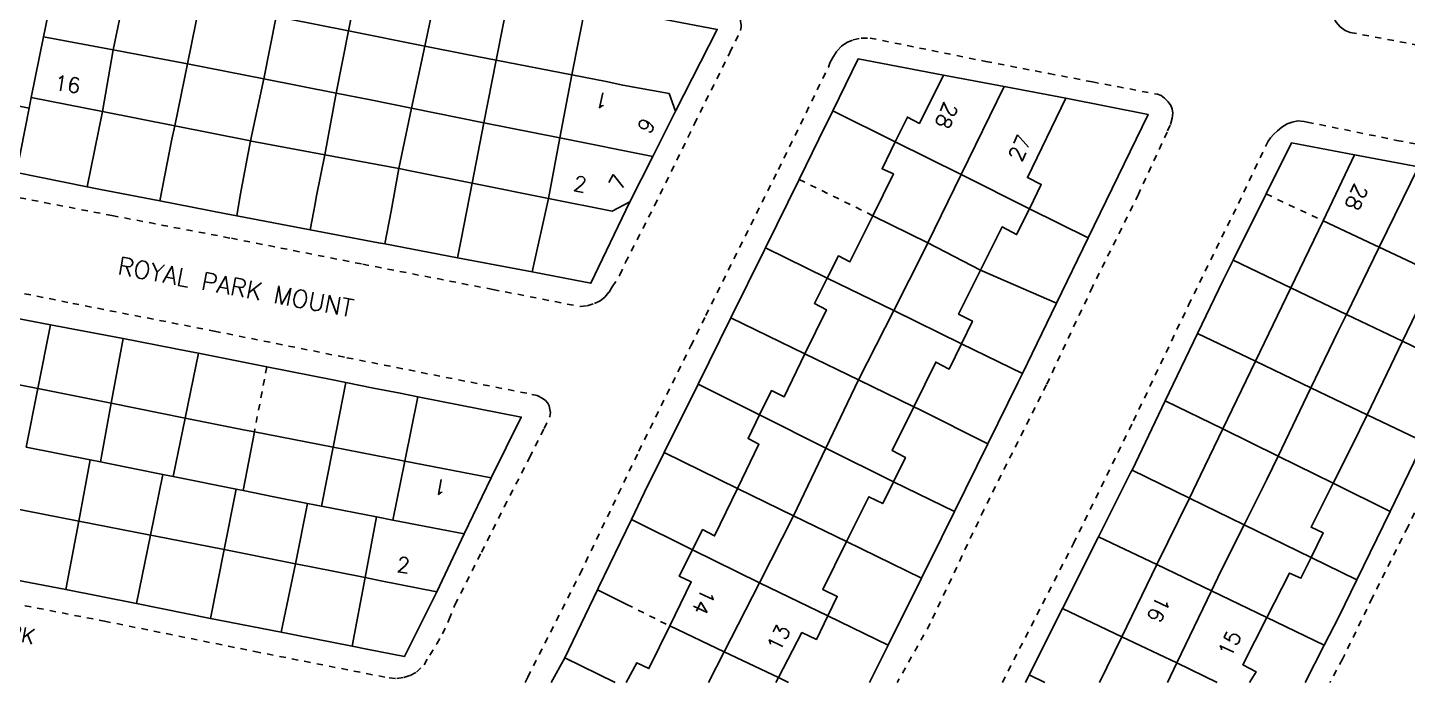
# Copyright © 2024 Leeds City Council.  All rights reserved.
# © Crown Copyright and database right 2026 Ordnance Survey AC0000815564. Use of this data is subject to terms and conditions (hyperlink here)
# Model space of a CAD drawing. Extents: x 428500 to 429165, y 435000 to 435500.
# Drawn here: x 428567.5 to 428676.7, y 435000 to 435051.8 of the extents above; entities that cross this region are included whole.
import ezdxf

# ---------------------------------------------------------------- set-up
doc = ezdxf.new("R2010")
doc.units = 0
doc.linetypes.add('DASHEDLINE', pattern=[1, 0.5, -0.5])
for name, color, linetype in [('os_Block', 7, 'Continuous'), ('OS_LINE - Building Division', 8, 'Continuous'), ('OS_LINE - Building Outline', 7, 'Continuous'), ('OS_LINE - Default', 8, 'Continuous'), ('OS_LINE - Property Closing', 8, 'DASHEDLINE'), ('OS_LINE - Road Or Track', 8, 'DASHEDLINE'), ('OS_TEXT - Building or Structure', 4, 'Continuous'), ('OS_TEXT - Road', 4, 'Continuous')]:
    doc.layers.add(name, color=color, linetype=linetype)
doc.styles.add('AutoTextStyle-2', font='')
doc.styles.get('AutoTextStyle-2').set_extended_font_data('romans-shx')

# ---------------------------------------------------------------- blocks, each defined once
blk = doc.blocks.new('se2835se')
at = {"layer": 'OS_LINE - Building Division'}
for points in [[(428569.8, 435056.11), (428568.79, 435051.1)], [(428575.33, 435055.03), (428574.29, 435050.06)], [(428581.17, 435053.89), (428580.17, 435048.95)], [(428587.19, 435052.71), (428586.21, 435047.76)], [(428568.79, 435051.1), (428567.82, 435046.29)], [(428574.29, 435050.06), (428568.79, 435051.1)], [(428592.93, 435051.57), (428591.95, 435046.63)], [(428574.29, 435050.06), (428573.44, 435045.18)], [(428580.17, 435048.95), (428574.29, 435050.06)], [(428598.96, 435050.37), (428597.91, 435045.45)], [(428580.17, 435048.95), (428579.18, 435044.05)], [(428586.21, 435047.76), (428580.17, 435048.95)], [(428604.61, 435049.25), (428603.64, 435044.3)], [(428586.21, 435047.76), (428585.16, 435042.87)], [(428591.95, 435046.63), (428586.21, 435047.76)], [(428610.61, 435048.09), (428609.66, 435043.1)], [(428591.95, 435046.63), (428591.04, 435041.77)], [(428597.91, 435045.45), (428594.65, 435046.1), (428591.95, 435046.63)], [(428644.8, 435047.16), (428641.4, 435040.19)], [(428597.91, 435045.45), (428596.91, 435040.67)], [(428603.64, 435044.3), (428597.91, 435045.45)], [(428603.64, 435044.3), (428602.7, 435039.52)], [(428609.66, 435043.1), (428603.64, 435044.3)], [(428609.66, 435043.1), (428608.74, 435038.3)], [(428617, 435041.62), (428609.66, 435043.1)], [(428636.19, 435042.79), (428641.4, 435040.19)], [(428641.4, 435040.19), (428638.76, 435034.79)], [(428641.4, 435040.19), (428646.81, 435037.49)], [(428677.61, 435040.81), (428674.49, 435034.44)], [(428634.41, 435036.94), (428638.76, 435034.79)], [(428670.05, 435036.53), (428674.49, 435034.44)], [(428638.76, 435034.79), (428638.5, 435034.25), (428636.07, 435029.43)], [(428638.76, 435034.79), (428642.94, 435032.63)], [(428674.49, 435034.44), (428671.9, 435029.13)], [(428674.49, 435034.44), (428678.91, 435032.36)], [(428630.81, 435032), (428636.07, 435029.43)], [(428667.51, 435031.24), (428671.9, 435029.13)], [(428636.07, 435029.43), (428633.29, 435023.94)], [(428636.07, 435029.43), (428641.43, 435026.81)], [(428671.9, 435029.13), (428671.25, 435027.8), (428669.08, 435023.32)], [(428671.9, 435029.13), (428676.33, 435027)], [(428629.05, 435026), (428633.29, 435023.94)], [(428664.7, 435025.42), (428669.08, 435023.32)], [(428633.29, 435023.94), (428630.71, 435018.55)], [(428633.29, 435023.94), (428637.66, 435021.82)], [(428568.34, 435023.25), (428567.4, 435018.61)], [(428669.08, 435023.32), (428666.49, 435017.91)], [(428669.08, 435023.32), (428673.53, 435021.19)], [(428574.15, 435022.09), (428573.29, 435017.45)], [(428579.99, 435020.92), (428579.04, 435016.3)], [(428625.46, 435021.17), (428630.71, 435018.55)], [(428585.47, 435019.83), (428584.59, 435015.18)], [(428662.11, 435020.06), (428666.49, 435017.91)], [(428572.48, 435017.61), (428567.4, 435018.61)], [(428591.71, 435018.62), (428590.79, 435013.96)], [(428630.71, 435018.55), (428628.14, 435013.19)], [(428630.71, 435018.55), (428636.05, 435015.87)], [(428572.48, 435017.61), (428571.57, 435012.77)], [(428573.29, 435017.45), (428572.48, 435017.61)], [(428578.24, 435016.46), (428573.8, 435017.35), (428573.29, 435017.45)], [(428597.38, 435017.52), (428596.44, 435012.85)], [(428666.49, 435017.91), (428665.6, 435016.05), (428663.8, 435012.48)], [(428666.49, 435017.91), (428670.85, 435015.76)], [(428578.24, 435016.46), (428577.26, 435011.66)], [(428579.04, 435016.3), (428578.24, 435016.46)], [(428584.03, 435015.3), (428579.04, 435016.3)], [(428584.03, 435015.3), (428583.08, 435010.51)], [(428584.59, 435015.18), (428584.03, 435015.3)], [(428589.69, 435014.17), (428587, 435014.7), (428584.59, 435015.18)], [(428623.71, 435015.35), (428628.14, 435013.19)], [(428589.69, 435014.17), (428588.72, 435009.39)], [(428590.79, 435013.96), (428589.69, 435014.17)], [(428595.14, 435013.1), (428590.79, 435013.96)], [(428659.47, 435014.59), (428663.8, 435012.48)], [(428595.14, 435013.1), (428594.23, 435008.3)], [(428596.44, 435012.85), (428595.14, 435013.1)], [(428602.08, 435011.75), (428596.44, 435012.85)], [(428628.14, 435013.19), (428625.44, 435007.88)], [(428628.14, 435013.19), (428632.33, 435011.14)], [(428663.8, 435012.48), (428661.95, 435008.8), (428661.21, 435007.25)], [(428663.8, 435012.48), (428669.1, 435009.89)], [(428620.15, 435010.5), (428625.44, 435007.88)], [(428656.9, 435009.32), (428661.21, 435007.25)], [(428625.44, 435007.88), (428622.65, 435002.43)], [(428625.44, 435007.88), (428630.85, 435005.26)], [(428661.21, 435007.25), (428658.48, 435001.54)], [(428661.21, 435007.25), (428665.61, 435005.13)], [(428618.35, 435004.47), (428622.65, 435002.43)], [(428654.12, 435003.62), (428658.48, 435001.54)], [(428621.4, 435000), (428622.65, 435002.43)], [(428622.65, 435002.43), (428626.95, 435000.38)], [(428657.75, 435000), (428658.48, 435001.54)], [(428661.67, 435000), (428658.48, 435001.54)]]:
    blk.add_lwpolyline(points, dxfattribs=at)
at = {"layer": 'OS_LINE - Building Outline'}
for points in [[(428587.19, 435052.71), (428588, 435052.55), (428592.93, 435051.57)], [(428592.93, 435051.57), (428598.96, 435050.37)], [(428598.96, 435050.37), (428602.3, 435049.7), (428604.61, 435049.25)], [(428604.61, 435049.25), (428610.61, 435048.09)], [(428610.61, 435048.09), (428613.31, 435047.57), (428614.64, 435047.28), (428618.3, 435046.6), (428618.8, 435045.2)], [(428636.19, 435042.79), (428637.15, 435044.75), (428638.1, 435044.25), (428640, 435048.05)], [(428640, 435048.05), (428644.8, 435047.16)], [(428567.65, 435045.45), (428562.15, 435046.55)], [(428644.8, 435047.16), (428649.7, 435046.25)], [(428567.82, 435046.29), (428567.65, 435045.45)], [(428573.44, 435045.18), (428567.82, 435046.29)], [(428649.7, 435046.25), (428646.65, 435039.95), (428647.75, 435039.4), (428646.81, 435037.49)], [(428579.18, 435044.05), (428573.44, 435045.18)], [(428618.8, 435045.2), (428617, 435041.62)], [(428585.16, 435042.87), (428579.18, 435044.05)], [(428591.04, 435041.77), (428585.25, 435042.85), (428585.16, 435042.87)], [(428634.41, 435036.94), (428636.05, 435040.25), (428635.15, 435040.65), (428636.19, 435042.79)], [(428596.91, 435040.67), (428591.04, 435041.77)], [(428617, 435041.62), (428615.2, 435038.05)], [(428670.05, 435036.53), (428672.55, 435041.75)], [(428672.55, 435041.75), (428677.61, 435040.81)], [(428602.7, 435039.52), (428597.8, 435040.5), (428596.91, 435040.67)], [(428608.74, 435038.3), (428602.7, 435039.52)], [(428615.2, 435038.05), (428613.8, 435037.3), (428608.74, 435038.3)], [(428630.81, 435032), (428631.7, 435033.75), (428632.6, 435033.3), (428634.41, 435036.94)], [(428646.81, 435037.49), (428645.8, 435035.45), (428644.65, 435036.05), (428642.94, 435032.63)], [(428667.51, 435031.24), (428667.85, 435031.95), (428670.05, 435036.53)], [(428642.94, 435032.63), (428641.2, 435029.15), (428642.3, 435028.6), (428641.43, 435026.81)], [(428678.91, 435032.36), (428676.33, 435027)], [(428629.05, 435026), (428630.75, 435029.5), (428629.8, 435030), (428630.81, 435032)], [(428664.7, 435025.42), (428667.51, 435031.24)], [(428641.43, 435026.81), (428640.45, 435024.8), (428639.4, 435025.35), (428637.66, 435021.82)], [(428676.33, 435027), (428673.53, 435021.19)], [(428625.46, 435021.17), (428626.4, 435023.1), (428627.4, 435022.6), (428629.05, 435026)], [(428662.11, 435020.06), (428664.7, 435025.42)], [(428562.53, 435024.41), (428568.34, 435023.25)], [(428568.34, 435023.25), (428574.15, 435022.09)], [(428574.15, 435022.09), (428579.99, 435020.92)], [(428637.66, 435021.82), (428635.95, 435018.35), (428637, 435017.8), (428636.05, 435015.87)], [(428579.99, 435020.92), (428584.6, 435020), (428585.47, 435019.83)], [(428623.71, 435015.35), (428625.4, 435018.85), (428624.55, 435019.3), (428625.46, 435021.17)], [(428673.53, 435021.19), (428672.35, 435018.75), (428670.85, 435015.76)], [(428585.47, 435019.83), (428590.64, 435018.83), (428591.71, 435018.62)], [(428659.47, 435014.59), (428660.35, 435016.4), (428662.11, 435020.06)], [(428591.71, 435018.62), (428596.03, 435017.78), (428597.38, 435017.52)], [(428597.38, 435017.52), (428604.2, 435016.2)], [(428604.2, 435016.2), (428602.08, 435011.75)], [(428636.05, 435015.87), (428635.2, 435014.15), (428634.1, 435014.7), (428632.33, 435011.14)], [(428620.15, 435010.5), (428620.95, 435012.1), (428621.9, 435011.6), (428623.71, 435015.35)], [(428670.85, 435015.76), (428669.1, 435012.3), (428670.05, 435011.85), (428669.1, 435009.89)], [(428571.57, 435012.77), (428565.93, 435013.87)], [(428656.9, 435009.32), (428659.47, 435014.59)], [(428577.26, 435011.66), (428571.57, 435012.77)], [(428583.08, 435010.51), (428577.55, 435011.6), (428577.26, 435011.66)], [(428602.08, 435011.75), (428599.9, 435007.18)], [(428588.72, 435009.39), (428583.08, 435010.51)], [(428618.35, 435004.47), (428620.05, 435007.95), (428619.1, 435008.4), (428620.15, 435010.5)], [(428632.33, 435011.14), (428630.45, 435007.35), (428631.6, 435006.8), (428630.85, 435005.26)], [(428594.23, 435008.3), (428589.84, 435009.17), (428588.72, 435009.39)], [(428654.12, 435003.62), (428656.9, 435009.32)], [(428669.1, 435009.89), (428668.3, 435008.25), (428667.4, 435008.65), (428665.61, 435005.13)], [(428599.9, 435007.18), (428595.47, 435008.05), (428594.23, 435008.3)], [(428630.85, 435005.26), (428629.95, 435003.4), (428628.8, 435003.95), (428626.95, 435000.38)], [(428664.22, 435000), (428664.75, 435000.85), (428663.7, 435001.4), (428665.61, 435005.13)], [(428614.9, 435000), (428615.75, 435001.55), (428616.7, 435001.1), (428618.35, 435004.47)], [(428654.12, 435003.62), (428652.35, 435000)], [(428626.95, 435000.38), (428626.75, 435000)]]:
    blk.add_lwpolyline(points, dxfattribs=at)
at = {"layer": 'OS_LINE - Default'}
for points in [[(428594.06, 435057.19), (428592.93, 435051.57)], [(428600.16, 435055.99), (428598.96, 435050.37)], [(428605.71, 435054.88), (428604.61, 435049.25)], [(428611.71, 435053.68), (428610.61, 435048.09)], [(428618.8, 435045.2), (428622.105, 435051.686), (428615.75, 435052.9), (428612.35, 435053.55), (428611.71, 435053.68)], [(428631.25, 435045.25), (428633.25, 435049.35), (428640, 435048.05)], [(428566.65, 435040.35), (428567.65, 435045.45)], [(428649.7, 435046.25), (428656.2, 435044.95), (428651.45, 435035.18)], [(428573.44, 435045.18), (428572.25, 435039.23)], [(428628.58, 435039.81), (428630.15, 435043), (428631.25, 435045.25)], [(428631.25, 435045.25), (428636.19, 435042.79)], [(428579.18, 435044.05), (428578.95, 435043), (428577.99, 435038.11)], [(428585.16, 435042.87), (428584.35, 435038.55), (428584.09, 435036.94)], [(428665.54, 435038.66), (428667.55, 435042.7), (428672.55, 435041.75)], [(428591.04, 435041.77), (428590.4, 435038.5), (428590.25, 435037.75), (428590.169, 435037.318), (428589.89, 435035.83)], [(428572.25, 435039.23), (428566.65, 435040.35)], [(428596.91, 435040.67), (428596.3, 435037.3), (428595.8, 435034.7)], [(428577.99, 435038.11), (428573.15, 435039.05), (428572.25, 435039.23)], [(428602.7, 435039.52), (428601.85, 435035.05), (428601.55, 435033.61)], [(428625.92, 435034.39), (428628.58, 435039.81)], [(428584.09, 435036.94), (428583.25, 435037.1), (428577.99, 435038.11)], [(428608.74, 435038.3), (428607.46, 435032.49)], [(428615.2, 435038.05), (428612.101, 435031.59), (428610.85, 435031.85), (428607.46, 435032.49)], [(428662.94, 435033.43), (428665.54, 435038.66)], [(428589.89, 435035.83), (428584.09, 435036.94)], [(428646.81, 435037.49), (428651.45, 435035.18)], [(428595.8, 435034.7), (428595.3, 435034.8), (428589.89, 435035.83)], [(428601.55, 435033.61), (428595.8, 435034.7)], [(428651.45, 435035.18), (428648.96, 435030.02)], [(428607.46, 435032.49), (428601.55, 435033.61)], [(428623.19, 435028.86), (428625.85, 435034.25), (428625.92, 435034.39)], [(428625.92, 435034.39), (428630.81, 435032)], [(428660.12, 435027.62), (428662.15, 435031.85), (428662.94, 435033.43)], [(428662.94, 435033.43), (428667.51, 435031.24)], [(428642.94, 435032.63), (428648.96, 435030.02)], [(428563.53, 435029.42), (428569.35, 435028.31)], [(428648.96, 435030.02), (428646.26, 435024.44)], [(428569.35, 435028.31), (428568.34, 435023.25)], [(428569.35, 435028.31), (428575.1, 435027.21)], [(428620.59, 435023.61), (428623.19, 435028.86)], [(428623.19, 435028.86), (428629.05, 435026)], [(428575.1, 435027.21), (428574.15, 435022.09)], [(428575.1, 435027.21), (428580.35, 435026.2), (428581.05, 435026.06)], [(428641.43, 435026.81), (428646.26, 435024.44)], [(428657.56, 435022.29), (428660.12, 435027.62)], [(428660.12, 435027.62), (428664.7, 435025.42)], [(428676.33, 435027), (428680.82, 435024.84)], [(428581.05, 435026.06), (428579.99, 435020.92)], [(428581.05, 435026.06), (428586.46, 435024.98)], [(428586.46, 435024.98), (428591.67, 435023.95), (428592.71, 435023.74)], [(428592.71, 435023.74), (428591.71, 435018.62)], [(428592.71, 435023.74), (428594.9, 435023.3), (428597, 435022.89), (428598.4, 435022.61)], [(428617.91, 435018.2), (428620.59, 435023.61)], [(428620.59, 435023.61), (428625.46, 435021.17)], [(428646.26, 435024.44), (428645.9, 435023.7), (428643.51, 435018.87)], [(428598.4, 435022.61), (428597.38, 435017.52)], [(428598.4, 435022.61), (428606.6, 435021), (428604.2, 435016.2)], [(428637.66, 435021.82), (428638.1, 435021.6), (428643.51, 435018.87)], [(428654.93, 435016.81), (428657.56, 435022.29)], [(428657.56, 435022.29), (428662.11, 435020.06)], [(428673.53, 435021.19), (428678.03, 435019.04)], [(428615.31, 435012.9), (428616.35, 435015.05), (428617.91, 435018.2)], [(428617.91, 435018.2), (428623.71, 435015.35)], [(428643.51, 435018.87), (428640.88, 435013.54)], [(428678.03, 435019.04), (428676.85, 435016.6), (428675.36, 435013.54)], [(428636.05, 435015.87), (428640.88, 435013.54)], [(428652.28, 435011.53), (428654.85, 435016.65), (428654.93, 435016.81)], [(428654.93, 435016.81), (428659.47, 435014.59)], [(428670.85, 435015.76), (428675.36, 435013.54)], [(428571.57, 435012.77), (428570.55, 435007.35)], [(428612.62, 435007.34), (428612.7, 435007.5), (428615.31, 435012.9)], [(428615.31, 435012.9), (428620.15, 435010.5)], [(428640.88, 435013.54), (428639.85, 435011.45), (428638.26, 435008.25)], [(428675.36, 435013.54), (428672.72, 435008.12)], [(428577.26, 435011.66), (428576.15, 435006.24)], [(428649.44, 435005.86), (428652.28, 435011.53)], [(428652.28, 435011.53), (428656.9, 435009.32)], [(428583.08, 435010.51), (428581.99, 435005.07)], [(428632.33, 435011.14), (428638.26, 435008.25)], [(428588.72, 435009.39), (428587.6, 435003.97)], [(428669.1, 435009.89), (428672.72, 435008.12)], [(428570.55, 435007.35), (428564.84, 435008.43)], [(428594.23, 435008.3), (428593.2, 435002.87)], [(428638.26, 435008.25), (428635.62, 435002.96)], [(428576.15, 435006.24), (428570.55, 435007.35)], [(428599.9, 435007.18), (428597.35, 435002.05), (428594.38, 435002.64), (428593.2, 435002.87)], [(428610.05, 435001.95), (428612.62, 435007.34)], [(428612.62, 435007.34), (428614.945, 435006.176)], [(428672.72, 435008.12), (428671.3, 435005.2), (428670.15, 435002.95)], [(428581.99, 435005.07), (428576.15, 435006.24)], [(428587.6, 435003.97), (428581.99, 435005.07)], [(428630.85, 435005.26), (428635.62, 435002.96)], [(428646.8, 435000.6), (428649.44, 435005.86)], [(428649.44, 435005.86), (428654.12, 435003.62)], [(428665.61, 435005.13), (428670.15, 435002.95)], [(428593.2, 435002.87), (428588.77, 435003.74), (428587.6, 435003.97)], [(428635.62, 435002.96), (428634.15, 435000)], [(428670.15, 435002.95), (428668.63, 435000)], [(428608.95, 435000), (428610.05, 435001.95)], [(428614.03, 435000), (428610.05, 435001.95)], [(428646.5, 435000), (428646.8, 435000.6)], [(428648.03, 435000), (428646.8, 435000.6)], [(428627.75, 435000), (428626.95, 435000.38)]]:
    blk.add_lwpolyline(points, dxfattribs=at)
at = {"layer": 'OS_LINE - Property Closing'}
for points in [[(428628.58, 435039.81), (428634.41, 435036.94)], [(428665.54, 435038.66), (428670.05, 435036.53)], [(428586.46, 435024.98), (428585.47, 435019.83)], [(428614.945, 435006.176), (428618.35, 435004.47)]]:
    blk.add_lwpolyline(points, dxfattribs=at)
at = {"layer": 'OS_LINE - Road Or Track'}
for points in [[(428612.85, 435030.2), (428613.2, 435030.5), (428613.55, 435030.9), (428613.8, 435031.3), (428614.4, 435032.25), (428614.85, 435033.25), (428617.15, 435037.75), (428620.3, 435044.2), (428623.1, 435049.85), (428623.95, 435051.6), (428624, 435051.85), (428624, 435052.05), (428623.95, 435052.3), (428623.95, 435052.55)], [(428670.9, 435052.6), (428671.1, 435052.25), (428671.4, 435051.9), (428671.8, 435051.6), (428672.2, 435051.45), (428678.3, 435050.3), (428689.3, 435048.25), (428692.5, 435047.6), (428692.9, 435047.65), (428693.3, 435047.8)], [(428632.35, 435050.65), (428632.85, 435050.85), (428633.5, 435051), (428634.2, 435051), (428643.35, 435049.15), (428648.36, 435048.19), (428651.8, 435047.53), (428656.95, 435046.55), (428657.25, 435046.45), (428657.5, 435046.25), (428657.8, 435045.95), (428658, 435045.65)], [(428620.02, 435026.65), (428621.2, 435029.05), (428626.95, 435040.6), (428630.9, 435048.7), (428631.05, 435049.1), (428631.3, 435049.55), (428631.6, 435050), (428631.95, 435050.35), (428632.35, 435050.65)], [(428658, 435045.65), (428658.1, 435045.4), (428658.15, 435045.05), (428658.1, 435044.65), (428657.95, 435044.1), (428657.7, 435043.55), (428655.45, 435038.65), (428651.8, 435031.3), (428648.15, 435023.55), (428643.2, 435013.65), (428638.95, 435004.65), (428636.35, 435000)], [(428666.8, 435043.95), (428667.2, 435044.2), (428667.6, 435044.35), (428668.05, 435044.45), (428668.55, 435044.4), (428668.8, 435044.35), (428675.9, 435042.9), (428684.45, 435041.3), (428687.35, 435040.7), (428687.8, 435040.65), (428688.2, 435040.5), (428688.9, 435040.1), (428689.05, 435039.95), (428689.25, 435039.6)], [(428644.67, 435000), (428650.3, 435011), (428655.05, 435020.7), (428659.4, 435029.85), (428663.35, 435037.9), (428665.7, 435042.85), (428665.9, 435043.1), (428666.15, 435043.4), (428666.45, 435043.65), (428666.8, 435043.95)], [(428558.2, 435040.75), (428558.4, 435040.5), (428558.65, 435040.25), (428559.05, 435040), (428559.4, 435039.9), (428559.7, 435039.85), (428565.9, 435038.55), (428574.2, 435036.95), (428583.65, 435035.15), (428594.05, 435033.1), (428604.35, 435031.1), (428611.25, 435029.75), (428611.8, 435029.8), (428612.4, 435030), (428612.85, 435030.2)], [(428689.25, 435039.6), (428689.35, 435039.2), (428689.4, 435038.75), (428689.3, 435038.35), (428689.1, 435037.95), (428687, 435033.5), (428683.5, 435026.25), (428679.85, 435018.85), (428676.75, 435012.3), (428673.95, 435006.7), (428671.6, 435001.85), (428670.6, 435000)], [(428556.75, 435032.3), (428557.15, 435032.45), (428557.35, 435032.55), (428557.65, 435032.65), (428561.4, 435031.95), (428571.1, 435030), (428582.3, 435027.8), (428592.8, 435025.7), (428607.43, 435022.8), (428607.85, 435022.7), (428608.25, 435022.5), (428608.5, 435022.3), (428608.7, 435022.1)], [(428615.9, 435018.3), (428620.02, 435026.65)], [(428598.3, 435000.8), (428598.9, 435001.4), (428599.35, 435002.15), (428599.9, 435003.05), (428600.35, 435003.85), (428600.9, 435005), (428601.35, 435006.15), (428603.45, 435010.3), (428605.25, 435013.9), (428607.25, 435017.8), (428608.4, 435020.1), (428608.85, 435021.05), (428608.9, 435021.35), (428608.85, 435021.6), (428608.8, 435021.9), (428608.7, 435022.1)], [(428607.11, 435000.42), (428611.25, 435008.6), (428615.9, 435018.3)], [(428552.55, 435009.7), (428552.8, 435009.35), (428553.15, 435009.05), (428553.55, 435008.75), (428554.05, 435008.6), (428554.55, 435008.55), (428573.6, 435004.85), (428585.5, 435002.45), (428596.15, 435000.35), (428596.75, 435000.3), (428597.3, 435000.4), (428597.8, 435000.55), (428598.3, 435000.8)], [(428606.9, 435000), (428607.11, 435000.42)]]:
    blk.add_lwpolyline(points, dxfattribs=at)
at = {"layer": 'OS_TEXT - Building or Structure', "char_height": 1.2, "attachment_point": 8, "style": 'AutoTextStyle-2'}
for s, insert, rotation in [('16', (428570.6, 435046.75), 352.1), ('1', (428613.1, 435046.65), 167.7), ('28', (428639.7, 435045.1), 246.6), ('9', (428617, 435043.75), 58.8), ('27', (428646.6, 435042.05), 65.2), ('2', (428611.15, 435038.85), 350), ('7', (428614.75, 435039.3), 61.5), ('28', (428672.15, 435038.65), 245.4), ('1', (428600.3, 435016.05), 169.9), ('2', (428597.2, 435008.7), 353.2), ('14', (428620.5, 435006.65), 244.7), ('16', (428656.5, 435006.05), 245.1), ('13', (428627.5, 435003.25), 63.6), ('15', (428663.2, 435002.8), 64.6)]:
    blk.add_mtext(s, dxfattribs=dict(at, insert=insert, rotation=rotation))
at = {"layer": 'OS_TEXT - Road', "style": 'AutoTextStyle-2'}
for s, insert, char_height, attachment_point, rotation in [('ROYAL\\~PARK\\~MOUNT', (428584, 435031.3), 1.4, 5, 349.6), ('ROYAL\\~PARK', (428558.25, 435004.9), 1.2, 7, 349)]:
    blk.add_mtext(s, dxfattribs=dict(at, insert=insert, char_height=char_height, attachment_point=attachment_point, rotation=rotation))

msp = doc.modelspace()

# ---------------------------------------------------------------- block references
at = {"layer": 'os_Block'}
msp.add_blockref('se2835se', (0, 0), dxfattribs=at)

doc.saveas('drawing.dxf')
